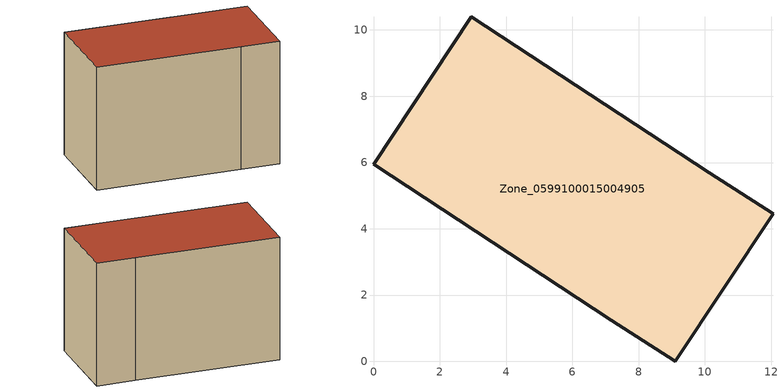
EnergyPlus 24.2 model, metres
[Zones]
Zone_0599100015004905
 floor ground (C_G): 2.96,10.4 10.13,5.68 12.06,4.45 9.11,0 7.18,1.23 0,5.94 z0.88
 wall outside (C_F): 10.13,5.68 2.96,10.4 0,5.94 7.18,1.23 9.11,0 12.06,4.45 10.13,5.68 z0.88:8.3
 roof outside (C_R): 9.11,0 12.06,4.45 10.13,5.68 2.96,10.4 0,5.94 7.18,1.23 z8.3
[BUILDING]
Pand.0599100015004905: North Axis=0; Terrain=City; Loads Convergence Tolerance Value=0.04; Temperature Convergence Tolerance Value=0.4; Solar Distribution=FullExterior; Maximum Number of Warmup Days=25; Minimum Number of Warmup Days=1
[Site:Location]
Rotterdam.The.Hague.AP_ZH_NLD Design_Conditions: Latitude=51.96; Longitude=4.45; Time Zone=1; Elevation=-4.5
[SITE:GROUNDTEMPERATURE:BUILDINGSURFACE]
18, 18, 18, 18, 18, 18, 18, 18, 18, 18, 18, 18
[MATERIAL] Thermal Absorptance=0.9; Solar Absorptance=0.7; Visible Absorptance=0.7
Name | Roughness | Thickness | Conductivity | Density | Specific Heat
G.TI.1975-1991 | MediumSmooth | 0.15 | 0.288461 | 540 | 1210
F.TI.1975-1991 | Rough | 0.3 | 0.230769 | 1920 | 840
R.TI.1975-1991 | MediumRough | 0.2 | 0.153846 | 1500 | 1000
[CONSTRUCTION]
C_G: G.TI.1975-1991
C_F: F.TI.1975-1991
C_R: R.TI.1975-1991
[ZONE]
Zone_0599100015004905: Type=1; Multiplier=1; Ceiling Height=Autocalculate; Volume=Autocalculate; Floor Area=autocalculate; Part of Total Floor Area=Yes
[ZONEINFILTRATION:DESIGNFLOWRATE]
Infil_Zone_0599100015004905: Zone or ZoneList or Space or SpaceList=Zone_0599100015004905; Schedule=AlwaysOn; Design Flow Rate Calculation Method=Flow/Area; Flow Rate per Floor Area=0.003; Constant Term Coefficient=1; Temperature Term Coefficient=0; Velocity Term Coefficient=0; Velocity Squared Term Coefficient=0
[HVACTEMPLATE:ZONE:IDEALLOADSAIRSYSTEM]
Zone_0599100015004905: Maximum Heating Supply Air Temperature=50; Minimum Cooling Supply Air Temperature=13; Maximum Heating Supply Air Humidity Ratio=0.0156; Minimum Cooling Supply Air Humidity Ratio=0.0077; Heating Limit=NoLimit; Cooling Limit=NoLimit; Dehumidification Control Type=ConstantSensibleHeatRatio; Cooling Sensible Heat Ratio=0.7; Dehumidification Setpoint=60; Humidification Control Type=None; Humidification Setpoint=30; Outdoor Air Method=None; Outdoor Air Flow Rate per Person=0.00944; Outdoor Air Flow Rate per Zone Floor Area=0; Outdoor Air Flow Rate per Zone=0; Demand Controlled Ventilation Type=None; Outdoor Air Economizer Type=NoEconomizer; Heat Recovery Type=None; Sensible Heat Recovery Effectiveness=0.7; Latent Heat Recovery Effectiveness=0.65
[ZONECONTROL:THERMOSTAT]
ThermostatControl_Zone_0599100015004905: Zone or ZoneList=Zone_0599100015004905; Control Type Schedule=DualSetpointControlType; Control 1=Thermostat_Zone_0599100015004905; Temperature Difference Between Cutout And Setpoint=0
[THERMOSTATSETPOINT:DUALSETPOINT]
Thermostat_Zone_0599100015004905: Heating Setpoint Temperature Schedule=HeatingSetpoint_Zone_0599100015004905; Cooling Setpoint Temperature Schedule=CoolingSetpoint_Zone_0599100015004905
[SCHEDULE:COMPACT]
HeatingSetpoint_Zone_0599100015004905: Through: 12/31, For: AllDays, Until: 24:00, 21
CoolingSetpoint_Zone_0599100015004905: Through: 12/31, For: AllDays, Until: 24:00, 24
DualSetpointControlType: Through: 12/31, For: AllDays, Until: 24:00, 4
AlwaysOn: Through: 12/31, For: AllDays, Until: 24:00, 1
